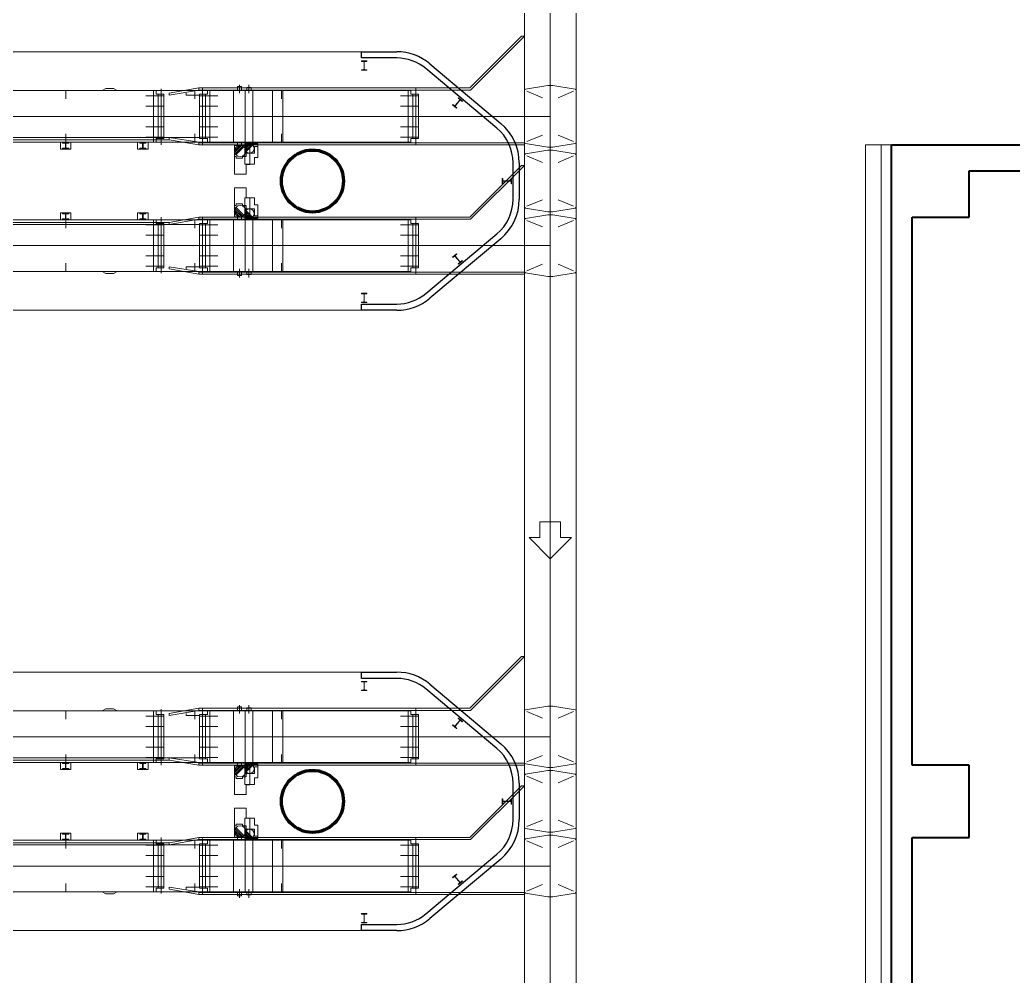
# Model space of a CAD drawing. Header units: metres. Extents: x 1807 to 3745, y 842 to 1968.
# Drawn here: x 3504.34 to 3523.55, y 1280.62 to 1299.12 of the extents above; entities that cross this region are included whole.
import ezdxf

# ---------------------------------------------------------------- set-up
doc = ezdxf.new("R2010")
doc.units = ezdxf.units.M
doc.header["$MEASUREMENT"] = 0
doc.layers.add('Level 1', color=7, linetype='Continuous', lineweight=0)

msp = doc.modelspace()

# ---------------------------------------------------------------- linework, layer by layer
at = {"layer": 'Level 1', "color": 7, "linetype": 'Continuous', "lineweight": 0}
for p, q in [((3514.1, 1265.482), (3514.1, 1396.1)), ((3515.1, 1265.482), (3515.1, 1396.1)), ((3513.043, 1297.8), (3514.043, 1298.8)), ((3513.06, 1297.76), (3514.1, 1298.8)), ((3514.043, 1298.8), (3514.1, 1298.8)), ((3511.63, 1298.5), (3486.27, 1298.5)), ((3513.643, 1297.116), (3512.273, 1298.266)), ((3511.853, 1297.75), (3486.047, 1297.75)), ((3505.228, 1297.75), (3505.228, 1297.59)), ((3506.003, 1297.79), (3505.934, 1297.75)), ((3506.003, 1297.79), (3506.153, 1297.79)), ((3506.223, 1297.75), (3506.153, 1297.79)), ((3506.978, 1297.75), (3506.928, 1297.75)), ((3506.978, 1297.68), (3506.978, 1297.75)), ((3507.228, 1297.7), (3507.803, 1297.8)), ((3507.803, 1297.76), (3507.228, 1297.66)), ((3507.228, 1297.66), (3507.228, 1297.7)), ((3507.559, 1297.7), (3507.559, 1297.66)), ((3507.728, 1297.75), (3507.728, 1297.59)), ((3512, 1297.8), (3507.803, 1297.8)), ((3507.803, 1297.76), (3507.803, 1297.8)), ((3512, 1297.76), (3507.803, 1297.76)), ((3507.968, 1297.75), (3508.018, 1297.75)), ((3507.969, 1297.68), (3507.969, 1297.75)), ((3508.688, 1297.76), (3508.488, 1297.76)), ((3508.548, 1297.83), (3508.548, 1297.76)), ((3508.628, 1297.83), (3508.548, 1297.83)), ((3508.628, 1297.83), (3508.628, 1297.76)), ((3508.847, 1297.76), (3508.697, 1297.76)), ((3508.812, 1297.81), (3508.732, 1297.81)), ((3508.732, 1297.81), (3508.732, 1297.76)), ((3508.812, 1297.81), (3508.812, 1297.76)), ((3509.4, 1297.59), (3509.4, 1297.75)), ((3511.903, 1297.75), (3511.853, 1297.75)), ((3511.903, 1297.68), (3511.903, 1297.75)), ((3512, 1297.8), (3512.72, 1297.8)), ((3512, 1296.7), (3512, 1297.8)), ((3512, 1297.76), (3512.72, 1297.76)), ((3512.72, 1297.8), (3513.043, 1297.8)), ((3512.72, 1297.76), (3513.06, 1297.76)), ((3514.1, 1297.749), (3514.1, 1296.751)), ((3514.55, 1297.845), (3514.121, 1297.774)), ((3514.15, 1297.738), (3514.45, 1297.611)), ((3514.65, 1297.845), (3514.55, 1297.845)), ((3514.65, 1297.845), (3515.079, 1297.774)), ((3515.05, 1297.738), (3514.75, 1297.611)), ((3515.1, 1297.749), (3515.1, 1296.751)), ((3515.1, 1297.749), (3515.1, 1296.751)), ((3507.128, 1297.65), (3506.778, 1297.65)), ((3507.128, 1297.68), (3506.978, 1297.68)), ((3507.128, 1296.82), (3507.128, 1297.68)), ((3507.818, 1297.66), (3507.559, 1297.66)), ((3507.819, 1297.68), (3507.819, 1296.82)), ((3507.819, 1297.68), (3507.969, 1297.68)), ((3507.819, 1297.65), (3508.169, 1297.65)), ((3512.053, 1297.65), (3511.703, 1297.65)), ((3512.053, 1297.68), (3511.903, 1297.68)), ((3512.053, 1296.82), (3512.053, 1297.68)), ((3507.128, 1297.45), (3506.778, 1297.45)), ((3507.819, 1297.45), (3508.169, 1297.45)), ((3512.053, 1297.45), (3511.703, 1297.45)), ((3507.128, 1297.25), (3506.778, 1297.25)), ((3507.819, 1297.25), (3508.169, 1297.25)), ((3512.053, 1297.25), (3511.703, 1297.25)), ((3512.721, 1297.251), (3512.719, 1297.249)), ((3512.721, 1297.249), (3512.719, 1297.251)), ((3514.601, 1297.251), (3514.599, 1297.249)), ((3514.601, 1297.249), (3514.599, 1297.251)), ((3514.599, 1297.251), (3514.601, 1297.249)), ((3514.601, 1297.251), (3514.599, 1297.249)), ((3507.128, 1297.05), (3506.778, 1297.05)), ((3507.819, 1297.05), (3508.169, 1297.05)), ((3512.053, 1297.05), (3511.703, 1297.05)), ((3511.853, 1296.75), (3487.489, 1296.75)), ((3507.818, 1296.84), (3488.228, 1296.84)), ((3507.228, 1296.8), (3488.228, 1296.8)), ((3505.128, 1296.616), (3505.128, 1296.75)), ((3505.128, 1296.75), (3505.328, 1296.75)), ((3505.168, 1296.74), (3505.288, 1296.74)), ((3505.168, 1296.74), (3505.168, 1296.73)), ((3505.188, 1296.75), (3505.188, 1296.74)), ((3505.228, 1296.91), (3505.228, 1296.75)), ((3505.268, 1296.75), (3505.268, 1296.74)), ((3505.288, 1296.74), (3505.288, 1296.73)), ((3505.328, 1296.616), (3505.328, 1296.75)), ((3506.62, 1296.616), (3506.62, 1296.75)), ((3506.62, 1296.75), (3506.82, 1296.75)), ((3506.66, 1296.74), (3506.78, 1296.74)), ((3506.66, 1296.74), (3506.66, 1296.73)), ((3506.68, 1296.75), (3506.68, 1296.74)), ((3506.76, 1296.75), (3506.76, 1296.74)), ((3507.128, 1296.85), (3506.778, 1296.85)), ((3506.78, 1296.74), (3506.78, 1296.73)), ((3506.82, 1296.616), (3506.82, 1296.75)), ((3506.978, 1296.75), (3506.928, 1296.75)), ((3507.128, 1296.82), (3506.978, 1296.82)), ((3506.978, 1296.82), (3506.978, 1296.75)), ((3507.228, 1296.8), (3507.228, 1296.84)), ((3507.228, 1296.84), (3507.803, 1296.75)), ((3507.803, 1296.7), (3507.228, 1296.8)), ((3507.728, 1296.91), (3507.728, 1296.75)), ((3507.803, 1296.7), (3507.803, 1296.75)), ((3512, 1296.74), (3507.803, 1296.74)), ((3507.819, 1296.85), (3508.169, 1296.85)), ((3507.819, 1296.82), (3507.969, 1296.82)), ((3507.968, 1296.75), (3508.018, 1296.75)), ((3507.969, 1296.82), (3507.969, 1296.75)), ((3508.688, 1296.74), (3508.488, 1296.74)), ((3508.548, 1296.74), (3508.548, 1296.69)), ((3508.628, 1296.74), (3508.628, 1296.69)), ((3508.847, 1296.74), (3508.697, 1296.74)), ((3508.732, 1296.74), (3508.732, 1296.72)), ((3508.812, 1296.74), (3508.812, 1296.72)), ((3509.4, 1296.75), (3509.4, 1296.91)), ((3512.053, 1296.85), (3511.703, 1296.85)), ((3511.903, 1296.75), (3511.853, 1296.75)), ((3512.053, 1296.82), (3511.903, 1296.82)), ((3511.903, 1296.82), (3511.903, 1296.75)), ((3512, 1296.74), (3512.72, 1296.74)), ((3512.72, 1296.74), (3514.1, 1296.74)), ((3514.15, 1296.762), (3514.45, 1296.889)), ((3515.05, 1296.762), (3514.75, 1296.889)), ((3505.128, 1296.616), (3505.328, 1296.616)), ((3505.168, 1296.73), (3505.223, 1296.73)), ((3505.168, 1296.636), (3505.168, 1296.626)), ((3505.168, 1296.636), (3505.223, 1296.636)), ((3505.168, 1296.626), (3505.288, 1296.626)), ((3505.223, 1296.73), (3505.223, 1296.636)), ((3505.233, 1296.73), (3505.288, 1296.73)), ((3505.233, 1296.73), (3505.233, 1296.636)), ((3505.233, 1296.636), (3505.288, 1296.636)), ((3505.288, 1296.636), (3505.288, 1296.626)), ((3506.62, 1296.616), (3506.82, 1296.616)), ((3506.66, 1296.73), (3506.715, 1296.73)), ((3506.66, 1296.636), (3506.66, 1296.626)), ((3506.66, 1296.636), (3506.715, 1296.636)), ((3506.66, 1296.626), (3506.78, 1296.626)), ((3506.715, 1296.73), (3506.715, 1296.636)), ((3506.725, 1296.73), (3506.78, 1296.73)), ((3506.725, 1296.73), (3506.725, 1296.636)), ((3506.725, 1296.636), (3506.78, 1296.636)), ((3506.78, 1296.636), (3506.78, 1296.626)), ((3512, 1296.7), (3507.803, 1296.7)), ((3508.492, 1296.69), (3508.492, 1296.472)), ((3508.492, 1296.69), (3508.792, 1296.69)), ((3508.493, 1296.587), (3508.596, 1296.69)), ((3508.496, 1296.554), (3508.628, 1296.687)), ((3508.506, 1296.529), (3508.654, 1296.677)), ((3508.52, 1296.508), (3508.675, 1296.663)), ((3508.692, 1296.72), (3508.692, 1296.538)), ((3508.692, 1296.72), (3508.942, 1296.72)), ((3508.692, 1296.634), (3508.779, 1296.72)), ((3508.695, 1296.607), (3508.805, 1296.717)), ((3508.703, 1296.586), (3508.827, 1296.709)), ((3508.715, 1296.568), (3508.844, 1296.697)), ((3508.72, 1296.63), (3508.792, 1296.63)), ((3508.72, 1296.63), (3508.72, 1296.472)), ((3508.792, 1296.69), (3508.792, 1296.63)), ((3508.882, 1296.67), (3508.942, 1296.67)), ((3508.882, 1296.67), (3508.882, 1296.538)), ((3508.942, 1296.72), (3508.942, 1296.67)), ((3512, 1296.7), (3512.72, 1296.7)), ((3512.72, 1296.7), (3514.1, 1296.7)), ((3514.55, 1296.655), (3514.121, 1296.727)), ((3514.55, 1296.595), (3514.121, 1296.524)), ((3514.65, 1296.655), (3514.55, 1296.655)), ((3514.65, 1296.595), (3514.55, 1296.595)), ((3514.599, 1296.626), (3514.601, 1296.624)), ((3514.601, 1296.626), (3514.599, 1296.624)), ((3514.65, 1296.655), (3515.079, 1296.727)), ((3514.65, 1296.595), (3515.079, 1296.524)), ((3520.7, 1296.7), (3521.2, 1296.7)), ((3520.7, 1261.5), (3520.7, 1296.7)), ((3521, 1258.83), (3521, 1296.7)), ((3508.492, 1296.472), (3508.528, 1296.472)), ((3508.528, 1296.472), (3508.528, 1296.442)), ((3508.528, 1296.442), (3508.649, 1296.442)), ((3508.648, 1296.472), (3508.648, 1296.442)), ((3508.648, 1296.472), (3508.72, 1296.472)), ((3508.692, 1296.538), (3508.882, 1296.538)), ((3514, 1295.65), (3514, 1296.35)), ((3514.1, 1296.499), (3514.1, 1295.501)), ((3514.15, 1296.488), (3514.45, 1296.361)), ((3515.05, 1296.488), (3514.75, 1296.361)), ((3515.1, 1296.499), (3515.1, 1295.501)), ((3515.1, 1296.499), (3515.1, 1295.501)), ((3513.043, 1295.3), (3514.043, 1296.3)), ((3513.06, 1295.26), (3514.1, 1296.3)), ((3514.043, 1296.3), (3514.1, 1296.3)), ((3514.599, 1296.001), (3514.601, 1295.999)), ((3514.601, 1296.001), (3514.599, 1295.999)), ((3514.15, 1295.512), (3514.45, 1295.639)), ((3515.05, 1295.512), (3514.75, 1295.639)), ((3508.492, 1295.528), (3508.528, 1295.528)), ((3508.492, 1295.31), (3508.492, 1295.528)), ((3508.493, 1295.413), (3508.596, 1295.31)), ((3508.496, 1295.446), (3508.628, 1295.313)), ((3508.506, 1295.471), (3508.654, 1295.323)), ((3508.52, 1295.492), (3508.675, 1295.338)), ((3508.528, 1295.558), (3508.649, 1295.558)), ((3508.528, 1295.528), (3508.528, 1295.558)), ((3508.648, 1295.528), (3508.648, 1295.558)), ((3508.648, 1295.528), (3508.72, 1295.528)), ((3508.692, 1295.462), (3508.882, 1295.462)), ((3508.692, 1295.28), (3508.692, 1295.462)), ((3508.695, 1295.393), (3508.805, 1295.283)), ((3508.703, 1295.415), (3508.827, 1295.291)), ((3508.715, 1295.432), (3508.844, 1295.303)), ((3508.72, 1295.37), (3508.72, 1295.528)), ((3508.882, 1295.33), (3508.882, 1295.462)), ((3514.55, 1295.405), (3514.121, 1295.477)), ((3514.65, 1295.405), (3514.55, 1295.405)), ((3514.65, 1295.405), (3515.079, 1295.477)), ((3511.853, 1295.25), (3486.047, 1295.25)), ((3507.228, 1295.2), (3488.228, 1295.2)), ((3505.128, 1295.384), (3505.128, 1295.25)), ((3505.128, 1295.384), (3505.328, 1295.384)), ((3505.128, 1295.25), (3505.328, 1295.25)), ((3505.168, 1295.374), (3505.288, 1295.374)), ((3505.168, 1295.364), (3505.168, 1295.374)), ((3505.168, 1295.364), (3505.223, 1295.364)), ((3505.168, 1295.27), (3505.223, 1295.27)), ((3505.168, 1295.26), (3505.168, 1295.27)), ((3505.168, 1295.26), (3505.288, 1295.26)), ((3505.188, 1295.25), (3505.188, 1295.26)), ((3505.223, 1295.27), (3505.223, 1295.364)), ((3505.228, 1295.09), (3505.228, 1295.25)), ((3505.233, 1295.364), (3505.288, 1295.364)), ((3505.233, 1295.27), (3505.233, 1295.364)), ((3505.233, 1295.27), (3505.288, 1295.27)), ((3505.268, 1295.25), (3505.268, 1295.26)), ((3505.288, 1295.364), (3505.288, 1295.374)), ((3505.288, 1295.26), (3505.288, 1295.27)), ((3505.328, 1295.384), (3505.328, 1295.25)), ((3506.62, 1295.384), (3506.62, 1295.25)), ((3506.62, 1295.384), (3506.82, 1295.384)), ((3506.62, 1295.25), (3506.82, 1295.25)), ((3506.66, 1295.374), (3506.78, 1295.374)), ((3506.66, 1295.364), (3506.66, 1295.374)), ((3506.66, 1295.364), (3506.715, 1295.364)), ((3506.66, 1295.27), (3506.715, 1295.27)), ((3506.66, 1295.26), (3506.66, 1295.27)), ((3506.66, 1295.26), (3506.78, 1295.26)), ((3506.68, 1295.25), (3506.68, 1295.26)), ((3506.715, 1295.27), (3506.715, 1295.364)), ((3506.725, 1295.364), (3506.78, 1295.364)), ((3506.725, 1295.27), (3506.725, 1295.364)), ((3506.725, 1295.27), (3506.78, 1295.27)), ((3506.76, 1295.25), (3506.76, 1295.26)), ((3506.78, 1295.364), (3506.78, 1295.374)), ((3506.78, 1295.26), (3506.78, 1295.27)), ((3506.82, 1295.384), (3506.82, 1295.25)), ((3506.978, 1295.25), (3506.928, 1295.25)), ((3506.978, 1295.18), (3506.978, 1295.25)), ((3507.228, 1295.2), (3507.803, 1295.3)), ((3507.803, 1295.26), (3507.228, 1295.16)), ((3507.228, 1295.16), (3507.228, 1295.2)), ((3507.728, 1295.09), (3507.728, 1295.25)), ((3512, 1295.3), (3507.803, 1295.3)), ((3507.803, 1295.26), (3507.803, 1295.3)), ((3512, 1295.26), (3507.803, 1295.26)), ((3507.968, 1295.25), (3508.018, 1295.25)), ((3507.969, 1295.18), (3507.969, 1295.25)), ((3508.688, 1295.26), (3508.488, 1295.26)), ((3508.492, 1295.31), (3508.792, 1295.31)), ((3508.548, 1295.26), (3508.548, 1295.31)), ((3508.628, 1295.26), (3508.628, 1295.31)), ((3508.692, 1295.367), (3508.779, 1295.28)), ((3508.692, 1295.28), (3508.942, 1295.28)), ((3508.847, 1295.26), (3508.697, 1295.26)), ((3508.72, 1295.37), (3508.792, 1295.37)), ((3508.732, 1295.26), (3508.732, 1295.28)), ((3508.792, 1295.31), (3508.792, 1295.37)), ((3508.812, 1295.26), (3508.812, 1295.28)), ((3508.882, 1295.33), (3508.942, 1295.33)), ((3508.942, 1295.28), (3508.942, 1295.33)), ((3509.4, 1295.09), (3509.4, 1295.25)), ((3511.903, 1295.25), (3511.853, 1295.25)), ((3511.903, 1295.18), (3511.903, 1295.25)), ((3512, 1295.3), (3512.72, 1295.3)), ((3512, 1294.2), (3512, 1295.3)), ((3512, 1295.26), (3512.72, 1295.26)), ((3512.72, 1295.3), (3513.043, 1295.3)), ((3512.72, 1295.26), (3513.06, 1295.26)), ((3514.1, 1295.249), (3514.1, 1294.251)), ((3514.55, 1295.345), (3514.121, 1295.274)), ((3514.15, 1295.238), (3514.45, 1295.111)), ((3514.65, 1295.345), (3514.55, 1295.345)), ((3514.599, 1295.376), (3514.601, 1295.374)), ((3514.601, 1295.376), (3514.599, 1295.374)), ((3514.65, 1295.345), (3515.079, 1295.274)), ((3515.05, 1295.238), (3514.75, 1295.111)), ((3515.1, 1295.249), (3515.1, 1294.251)), ((3515.1, 1295.249), (3515.1, 1294.251)), ((3507.818, 1295.16), (3488.228, 1295.16)), ((3507.128, 1295.15), (3506.778, 1295.15)), ((3507.128, 1295.18), (3506.978, 1295.18)), ((3507.128, 1295.18), (3507.128, 1294.32)), ((3507.819, 1294.32), (3507.819, 1295.18)), ((3507.819, 1295.18), (3507.969, 1295.18)), ((3507.819, 1295.15), (3508.169, 1295.15)), ((3512.053, 1295.15), (3511.703, 1295.15)), ((3512.053, 1295.18), (3511.903, 1295.18)), ((3512.053, 1295.18), (3512.053, 1294.32)), ((3507.128, 1294.95), (3506.778, 1294.95)), ((3507.819, 1294.95), (3508.169, 1294.95)), ((3512.053, 1294.95), (3511.703, 1294.95)), ((3512.273, 1293.734), (3513.643, 1294.884)), ((3507.128, 1294.75), (3506.778, 1294.75)), ((3507.819, 1294.75), (3508.169, 1294.75)), ((3512.053, 1294.75), (3511.703, 1294.75)), ((3512.721, 1294.751), (3512.719, 1294.749)), ((3512.721, 1294.749), (3512.719, 1294.751)), ((3514.601, 1294.751), (3514.599, 1294.749)), ((3514.601, 1294.749), (3514.599, 1294.751)), ((3514.599, 1294.751), (3514.601, 1294.749)), ((3514.601, 1294.751), (3514.599, 1294.749)), ((3507.128, 1294.55), (3506.778, 1294.55)), ((3507.819, 1294.55), (3508.169, 1294.55)), ((3512.053, 1294.55), (3511.703, 1294.55)), ((3511.853, 1294.25), (3486.047, 1294.25)), ((3505.228, 1294.25), (3505.228, 1294.41)), ((3506.003, 1294.21), (3505.934, 1294.25)), ((3506.223, 1294.25), (3506.153, 1294.21)), ((3507.128, 1294.35), (3506.778, 1294.35)), ((3506.978, 1294.25), (3506.928, 1294.25)), ((3507.128, 1294.32), (3506.978, 1294.32)), ((3506.978, 1294.32), (3506.978, 1294.25)), ((3507.228, 1294.3), (3507.228, 1294.34)), ((3507.228, 1294.34), (3507.803, 1294.25)), ((3507.803, 1294.2), (3507.228, 1294.3)), ((3507.559, 1294.3), (3507.559, 1294.34)), ((3507.818, 1294.34), (3507.559, 1294.34)), ((3507.728, 1294.25), (3507.728, 1294.41)), ((3507.803, 1294.2), (3507.803, 1294.25)), ((3512, 1294.24), (3507.803, 1294.24)), ((3507.819, 1294.35), (3508.169, 1294.35)), ((3507.819, 1294.32), (3507.969, 1294.32)), ((3507.968, 1294.25), (3508.018, 1294.25)), ((3507.969, 1294.32), (3507.969, 1294.25)), ((3508.688, 1294.24), (3508.488, 1294.24)), ((3508.548, 1294.17), (3508.548, 1294.24)), ((3508.628, 1294.17), (3508.628, 1294.24)), ((3508.847, 1294.24), (3508.697, 1294.24)), ((3508.732, 1294.19), (3508.732, 1294.24)), ((3508.812, 1294.19), (3508.812, 1294.24)), ((3509.4, 1294.25), (3509.4, 1294.41)), ((3512.053, 1294.35), (3511.703, 1294.35)), ((3511.903, 1294.25), (3511.853, 1294.25)), ((3512.053, 1294.32), (3511.903, 1294.32)), ((3511.903, 1294.32), (3511.903, 1294.25)), ((3512, 1294.24), (3512.72, 1294.24)), ((3512.72, 1294.24), (3514.1, 1294.24)), ((3514.15, 1294.262), (3514.45, 1294.389)), ((3515.05, 1294.262), (3514.75, 1294.389)), ((3506.003, 1294.21), (3506.153, 1294.21)), ((3512, 1294.2), (3507.803, 1294.2)), ((3508.628, 1294.17), (3508.548, 1294.17)), ((3508.812, 1294.19), (3508.732, 1294.19)), ((3512, 1294.2), (3512.72, 1294.2)), ((3512.72, 1294.2), (3514.1, 1294.2)), ((3514.55, 1294.155), (3514.121, 1294.227)), ((3514.65, 1294.155), (3514.55, 1294.155)), ((3514.599, 1294.126), (3514.601, 1294.124)), ((3514.601, 1294.126), (3514.599, 1294.124)), ((3514.65, 1294.155), (3515.079, 1294.227)), ((3486.27, 1293.5), (3511.63, 1293.5)), ((3514.4, 1289.405), (3514.8, 1289.405)), ((3514.4, 1289.405), (3514.4, 1289.105)), ((3514.8, 1289.405), (3514.8, 1289.105)), ((3514.19, 1289.105), (3514.6, 1288.695)), ((3514.19, 1289.105), (3514.4, 1289.105)), ((3514.599, 1289.051), (3514.601, 1289.049)), ((3514.601, 1289.051), (3514.599, 1289.049)), ((3515.01, 1289.105), (3514.6, 1288.695)), ((3514.8, 1289.105), (3515.01, 1289.105)), ((3514.599, 1288.696), (3514.601, 1288.694)), ((3514.601, 1288.696), (3514.599, 1288.694)), ((3513.043, 1285.8), (3514.043, 1286.8)), ((3513.06, 1285.76), (3514.1, 1286.8)), ((3514.043, 1286.8), (3514.1, 1286.8)), ((3511.63, 1286.5), (3486.27, 1286.5)), ((3513.643, 1285.116), (3512.273, 1286.266)), ((3506.003, 1285.79), (3505.934, 1285.75)), ((3506.003, 1285.79), (3506.153, 1285.79)), ((3506.223, 1285.75), (3506.153, 1285.79)), ((3507.228, 1285.7), (3507.803, 1285.8)), ((3512, 1285.8), (3507.803, 1285.8)), ((3507.803, 1285.76), (3507.803, 1285.8)), ((3508.548, 1285.83), (3508.548, 1285.76)), ((3508.628, 1285.83), (3508.548, 1285.83)), ((3508.628, 1285.83), (3508.628, 1285.76)), ((3508.812, 1285.81), (3508.732, 1285.81)), ((3508.732, 1285.81), (3508.732, 1285.76)), ((3508.812, 1285.81), (3508.812, 1285.76)), ((3512, 1285.8), (3512.72, 1285.8)), ((3512, 1284.7), (3512, 1285.8)), ((3512.72, 1285.8), (3513.043, 1285.8)), ((3514.55, 1285.845), (3514.121, 1285.774)), ((3514.65, 1285.845), (3514.55, 1285.845)), ((3514.65, 1285.845), (3515.079, 1285.774)), ((3511.853, 1285.75), (3486.047, 1285.75)), ((3505.228, 1285.75), (3505.228, 1285.59)), ((3507.128, 1285.65), (3506.778, 1285.65)), ((3506.978, 1285.75), (3506.928, 1285.75)), ((3506.978, 1285.68), (3506.978, 1285.75)), ((3507.128, 1285.68), (3506.978, 1285.68)), ((3507.128, 1284.82), (3507.128, 1285.68)), ((3507.803, 1285.76), (3507.228, 1285.66)), ((3507.228, 1285.66), (3507.228, 1285.7)), ((3507.559, 1285.7), (3507.559, 1285.66)), ((3507.818, 1285.66), (3507.559, 1285.66)), ((3507.728, 1285.75), (3507.728, 1285.59)), ((3512, 1285.76), (3507.803, 1285.76)), ((3507.819, 1285.68), (3507.819, 1284.82)), ((3507.819, 1285.68), (3507.969, 1285.68)), ((3507.819, 1285.65), (3508.169, 1285.65)), ((3507.968, 1285.75), (3508.018, 1285.75)), ((3507.969, 1285.68), (3507.969, 1285.75)), ((3508.688, 1285.76), (3508.488, 1285.76)), ((3508.847, 1285.76), (3508.697, 1285.76)), ((3509.4, 1285.59), (3509.4, 1285.75)), ((3512.053, 1285.65), (3511.703, 1285.65)), ((3511.903, 1285.75), (3511.853, 1285.75)), ((3511.903, 1285.68), (3511.903, 1285.75)), ((3512.053, 1285.68), (3511.903, 1285.68)), ((3512, 1285.76), (3512.72, 1285.76)), ((3512.053, 1284.82), (3512.053, 1285.68)), ((3512.72, 1285.76), (3513.06, 1285.76)), ((3514.1, 1285.749), (3514.1, 1284.751)), ((3514.15, 1285.738), (3514.45, 1285.611)), ((3515.05, 1285.738), (3514.75, 1285.611)), ((3515.1, 1285.749), (3515.1, 1284.751)), ((3515.1, 1285.749), (3515.1, 1284.751)), ((3507.128, 1285.45), (3506.778, 1285.45)), ((3507.819, 1285.45), (3508.169, 1285.45)), ((3512.053, 1285.45), (3511.703, 1285.45)), ((3507.128, 1285.25), (3506.778, 1285.25)), ((3507.819, 1285.25), (3508.169, 1285.25)), ((3512.053, 1285.25), (3511.703, 1285.25)), ((3512.721, 1285.251), (3512.719, 1285.249)), ((3512.721, 1285.249), (3512.719, 1285.251)), ((3514.601, 1285.251), (3514.599, 1285.249)), ((3514.601, 1285.249), (3514.599, 1285.251)), ((3514.599, 1285.251), (3514.601, 1285.249)), ((3514.601, 1285.251), (3514.599, 1285.249)), ((3507.128, 1285.05), (3506.778, 1285.05)), ((3507.819, 1285.05), (3508.169, 1285.05)), ((3512.053, 1285.05), (3511.703, 1285.05)), ((3507.818, 1284.84), (3488.228, 1284.84)), ((3505.228, 1284.91), (3505.228, 1284.75)), ((3507.128, 1284.85), (3506.778, 1284.85)), ((3507.228, 1284.8), (3507.228, 1284.84)), ((3507.228, 1284.84), (3507.803, 1284.75)), ((3507.728, 1284.91), (3507.728, 1284.75)), ((3507.819, 1284.85), (3508.169, 1284.85)), ((3509.4, 1284.75), (3509.4, 1284.91)), ((3512.053, 1284.85), (3511.703, 1284.85)), ((3514.15, 1284.762), (3514.45, 1284.889)), ((3515.05, 1284.762), (3514.75, 1284.889)), ((3511.853, 1284.75), (3487.489, 1284.75)), ((3507.228, 1284.8), (3488.228, 1284.8)), ((3505.128, 1284.616), (3505.128, 1284.75)), ((3505.128, 1284.75), (3505.328, 1284.75)), ((3505.168, 1284.74), (3505.288, 1284.74)), ((3505.168, 1284.74), (3505.168, 1284.73)), ((3505.168, 1284.73), (3505.223, 1284.73)), ((3505.168, 1284.636), (3505.168, 1284.626)), ((3505.168, 1284.636), (3505.223, 1284.636)), ((3505.188, 1284.75), (3505.188, 1284.74)), ((3505.223, 1284.73), (3505.223, 1284.636)), ((3505.233, 1284.73), (3505.288, 1284.73)), ((3505.233, 1284.73), (3505.233, 1284.636)), ((3505.233, 1284.636), (3505.288, 1284.636)), ((3505.268, 1284.75), (3505.268, 1284.74)), ((3505.288, 1284.74), (3505.288, 1284.73)), ((3505.288, 1284.636), (3505.288, 1284.626)), ((3505.328, 1284.616), (3505.328, 1284.75)), ((3506.62, 1284.616), (3506.62, 1284.75)), ((3506.62, 1284.75), (3506.82, 1284.75)), ((3506.66, 1284.74), (3506.78, 1284.74)), ((3506.66, 1284.74), (3506.66, 1284.73)), ((3506.66, 1284.73), (3506.715, 1284.73)), ((3506.66, 1284.636), (3506.66, 1284.626)), ((3506.66, 1284.636), (3506.715, 1284.636)), ((3506.68, 1284.75), (3506.68, 1284.74)), ((3506.715, 1284.73), (3506.715, 1284.636)), ((3506.725, 1284.73), (3506.78, 1284.73)), ((3506.725, 1284.73), (3506.725, 1284.636)), ((3506.725, 1284.636), (3506.78, 1284.636)), ((3506.76, 1284.75), (3506.76, 1284.74)), ((3506.78, 1284.74), (3506.78, 1284.73)), ((3506.78, 1284.636), (3506.78, 1284.626)), ((3506.82, 1284.616), (3506.82, 1284.75)), ((3506.978, 1284.75), (3506.928, 1284.75)), ((3507.128, 1284.82), (3506.978, 1284.82)), ((3506.978, 1284.82), (3506.978, 1284.75)), ((3507.803, 1284.7), (3507.228, 1284.8)), ((3507.803, 1284.7), (3507.803, 1284.75)), ((3512, 1284.74), (3507.803, 1284.74)), ((3512, 1284.7), (3507.803, 1284.7)), ((3507.819, 1284.82), (3507.969, 1284.82)), ((3507.968, 1284.75), (3508.018, 1284.75)), ((3507.969, 1284.82), (3507.969, 1284.75)), ((3508.688, 1284.74), (3508.488, 1284.74)), ((3508.492, 1284.69), (3508.492, 1284.472)), ((3508.492, 1284.69), (3508.792, 1284.69)), ((3508.493, 1284.587), (3508.596, 1284.69)), ((3508.496, 1284.554), (3508.628, 1284.687)), ((3508.506, 1284.529), (3508.654, 1284.677)), ((3508.52, 1284.508), (3508.675, 1284.663)), ((3508.548, 1284.74), (3508.548, 1284.69)), ((3508.628, 1284.74), (3508.628, 1284.69)), ((3508.692, 1284.72), (3508.692, 1284.538)), ((3508.692, 1284.72), (3508.942, 1284.72)), ((3508.692, 1284.634), (3508.779, 1284.72)), ((3508.695, 1284.607), (3508.805, 1284.717)), ((3508.847, 1284.74), (3508.697, 1284.74)), ((3508.703, 1284.586), (3508.827, 1284.709)), ((3508.715, 1284.568), (3508.844, 1284.697)), ((3508.72, 1284.63), (3508.792, 1284.63)), ((3508.72, 1284.63), (3508.72, 1284.472)), ((3508.732, 1284.74), (3508.732, 1284.72)), ((3508.792, 1284.69), (3508.792, 1284.63)), ((3508.812, 1284.74), (3508.812, 1284.72)), ((3508.882, 1284.67), (3508.942, 1284.67)), ((3508.882, 1284.67), (3508.882, 1284.538)), ((3508.942, 1284.72), (3508.942, 1284.67)), ((3511.903, 1284.75), (3511.853, 1284.75)), ((3512.053, 1284.82), (3511.903, 1284.82)), ((3511.903, 1284.82), (3511.903, 1284.75)), ((3512, 1284.74), (3512.72, 1284.74)), ((3512, 1284.7), (3512.72, 1284.7)), ((3512.72, 1284.74), (3514.1, 1284.74)), ((3512.72, 1284.7), (3514.1, 1284.7)), ((3514.55, 1284.655), (3514.121, 1284.727)), ((3514.65, 1284.655), (3514.55, 1284.655)), ((3514.65, 1284.655), (3515.079, 1284.727)), ((3505.128, 1284.616), (3505.328, 1284.616)), ((3505.168, 1284.626), (3505.288, 1284.626)), ((3506.62, 1284.616), (3506.82, 1284.616)), ((3506.66, 1284.626), (3506.78, 1284.626)), ((3508.492, 1284.472), (3508.528, 1284.472)), ((3508.528, 1284.472), (3508.528, 1284.442)), ((3508.528, 1284.442), (3508.649, 1284.442)), ((3508.648, 1284.472), (3508.648, 1284.442)), ((3508.648, 1284.472), (3508.72, 1284.472)), ((3508.692, 1284.538), (3508.882, 1284.538)), ((3514.1, 1284.499), (3514.1, 1283.501)), ((3514.55, 1284.595), (3514.121, 1284.524)), ((3514.15, 1284.488), (3514.45, 1284.361)), ((3514.65, 1284.595), (3514.55, 1284.595)), ((3514.599, 1284.626), (3514.601, 1284.624)), ((3514.601, 1284.626), (3514.599, 1284.624)), ((3514.65, 1284.595), (3515.079, 1284.524)), ((3515.05, 1284.488), (3514.75, 1284.361)), ((3515.1, 1284.499), (3515.1, 1283.501)), ((3515.1, 1284.499), (3515.1, 1283.501)), ((3513.043, 1283.3), (3514.043, 1284.3)), ((3513.06, 1283.26), (3514.1, 1284.3)), ((3514, 1283.65), (3514, 1284.35)), ((3514.043, 1284.3), (3514.1, 1284.3)), ((3514.599, 1284.001), (3514.601, 1283.999)), ((3514.601, 1284.001), (3514.599, 1283.999)), ((3508.492, 1283.528), (3508.528, 1283.528)), ((3508.492, 1283.31), (3508.492, 1283.528)), ((3508.52, 1283.492), (3508.675, 1283.338)), ((3508.528, 1283.558), (3508.649, 1283.558)), ((3508.528, 1283.528), (3508.528, 1283.558)), ((3508.648, 1283.528), (3508.648, 1283.558)), ((3508.648, 1283.528), (3508.72, 1283.528)), ((3508.72, 1283.37), (3508.72, 1283.528)), ((3514.55, 1283.405), (3514.121, 1283.477)), ((3514.15, 1283.512), (3514.45, 1283.639)), ((3514.65, 1283.405), (3515.079, 1283.477)), ((3515.05, 1283.512), (3514.75, 1283.639)), ((3505.128, 1283.384), (3505.128, 1283.25)), ((3505.128, 1283.384), (3505.328, 1283.384)), ((3505.168, 1283.374), (3505.288, 1283.374)), ((3505.168, 1283.364), (3505.168, 1283.374)), ((3505.168, 1283.364), (3505.223, 1283.364)), ((3505.223, 1283.27), (3505.223, 1283.364)), ((3505.233, 1283.364), (3505.288, 1283.364)), ((3505.233, 1283.27), (3505.233, 1283.364)), ((3505.288, 1283.364), (3505.288, 1283.374)), ((3505.328, 1283.384), (3505.328, 1283.25)), ((3506.62, 1283.384), (3506.62, 1283.25)), ((3506.62, 1283.384), (3506.82, 1283.384)), ((3506.66, 1283.374), (3506.78, 1283.374)), ((3506.66, 1283.364), (3506.66, 1283.374)), ((3506.66, 1283.364), (3506.715, 1283.364)), ((3506.715, 1283.27), (3506.715, 1283.364)), ((3506.725, 1283.364), (3506.78, 1283.364)), ((3506.725, 1283.27), (3506.725, 1283.364)), ((3506.78, 1283.364), (3506.78, 1283.374)), ((3506.82, 1283.384), (3506.82, 1283.25)), ((3507.228, 1283.2), (3507.803, 1283.3)), ((3512, 1283.3), (3507.803, 1283.3)), ((3507.803, 1283.26), (3507.803, 1283.3)), ((3508.492, 1283.31), (3508.792, 1283.31)), ((3508.493, 1283.413), (3508.596, 1283.31)), ((3508.496, 1283.446), (3508.628, 1283.313)), ((3508.506, 1283.471), (3508.654, 1283.323)), ((3508.548, 1283.26), (3508.548, 1283.31)), ((3508.628, 1283.26), (3508.628, 1283.31)), ((3508.692, 1283.462), (3508.882, 1283.462)), ((3508.692, 1283.28), (3508.692, 1283.462)), ((3508.692, 1283.367), (3508.779, 1283.28)), ((3508.695, 1283.393), (3508.805, 1283.283)), ((3508.703, 1283.415), (3508.827, 1283.291)), ((3508.715, 1283.432), (3508.844, 1283.303)), ((3508.72, 1283.37), (3508.792, 1283.37)), ((3508.792, 1283.31), (3508.792, 1283.37)), ((3508.882, 1283.33), (3508.882, 1283.462)), ((3508.882, 1283.33), (3508.942, 1283.33)), ((3508.942, 1283.28), (3508.942, 1283.33)), ((3512, 1283.3), (3512.72, 1283.3)), ((3512, 1282.2), (3512, 1283.3)), ((3512.72, 1283.3), (3513.043, 1283.3)), ((3514.55, 1283.345), (3514.121, 1283.274)), ((3514.65, 1283.405), (3514.55, 1283.405)), ((3514.65, 1283.345), (3514.55, 1283.345)), ((3514.599, 1283.376), (3514.601, 1283.374)), ((3514.601, 1283.376), (3514.599, 1283.374)), ((3514.65, 1283.345), (3515.079, 1283.274)), ((3511.853, 1283.25), (3486.047, 1283.25)), ((3507.228, 1283.2), (3488.228, 1283.2)), ((3507.818, 1283.16), (3488.228, 1283.16)), ((3505.128, 1283.25), (3505.328, 1283.25)), ((3505.168, 1283.27), (3505.223, 1283.27)), ((3505.168, 1283.26), (3505.168, 1283.27)), ((3505.168, 1283.26), (3505.288, 1283.26)), ((3505.188, 1283.25), (3505.188, 1283.26)), ((3505.228, 1283.09), (3505.228, 1283.25)), ((3505.233, 1283.27), (3505.288, 1283.27)), ((3505.268, 1283.25), (3505.268, 1283.26)), ((3505.288, 1283.26), (3505.288, 1283.27)), ((3506.62, 1283.25), (3506.82, 1283.25)), ((3506.66, 1283.27), (3506.715, 1283.27)), ((3506.66, 1283.26), (3506.66, 1283.27)), ((3506.66, 1283.26), (3506.78, 1283.26)), ((3506.68, 1283.25), (3506.68, 1283.26)), ((3506.725, 1283.27), (3506.78, 1283.27)), ((3506.76, 1283.25), (3506.76, 1283.26)), ((3507.128, 1283.15), (3506.778, 1283.15)), ((3506.78, 1283.26), (3506.78, 1283.27)), ((3506.978, 1283.25), (3506.928, 1283.25)), ((3506.978, 1283.18), (3506.978, 1283.25)), ((3507.128, 1283.18), (3506.978, 1283.18)), ((3507.128, 1283.18), (3507.128, 1282.32)), ((3507.803, 1283.26), (3507.228, 1283.16)), ((3507.228, 1283.16), (3507.228, 1283.2)), ((3507.728, 1283.09), (3507.728, 1283.25)), ((3512, 1283.26), (3507.803, 1283.26)), ((3507.819, 1282.32), (3507.819, 1283.18)), ((3507.819, 1283.18), (3507.969, 1283.18)), ((3507.819, 1283.15), (3508.169, 1283.15)), ((3507.968, 1283.25), (3508.018, 1283.25)), ((3507.969, 1283.18), (3507.969, 1283.25)), ((3508.688, 1283.26), (3508.488, 1283.26)), ((3508.692, 1283.28), (3508.942, 1283.28)), ((3508.847, 1283.26), (3508.697, 1283.26)), ((3508.732, 1283.26), (3508.732, 1283.28)), ((3508.812, 1283.26), (3508.812, 1283.28)), ((3509.4, 1283.09), (3509.4, 1283.25)), ((3512.053, 1283.15), (3511.703, 1283.15)), ((3511.903, 1283.25), (3511.853, 1283.25)), ((3511.903, 1283.18), (3511.903, 1283.25)), ((3512.053, 1283.18), (3511.903, 1283.18)), ((3512, 1283.26), (3512.72, 1283.26)), ((3512.053, 1283.18), (3512.053, 1282.32)), ((3512.72, 1283.26), (3513.06, 1283.26)), ((3514.1, 1283.249), (3514.1, 1282.251)), ((3514.15, 1283.238), (3514.45, 1283.111)), ((3515.05, 1283.238), (3514.75, 1283.111)), ((3515.1, 1283.249), (3515.1, 1282.251)), ((3515.1, 1283.249), (3515.1, 1282.251)), ((3507.128, 1282.95), (3506.778, 1282.95)), ((3507.819, 1282.95), (3508.169, 1282.95)), ((3512.053, 1282.95), (3511.703, 1282.95)), ((3507.128, 1282.75), (3506.778, 1282.75)), ((3507.819, 1282.75), (3508.169, 1282.75)), ((3512.053, 1282.75), (3511.703, 1282.75)), ((3512.273, 1281.734), (3513.643, 1282.884)), ((3512.721, 1282.751), (3512.719, 1282.749)), ((3512.721, 1282.749), (3512.719, 1282.751)), ((3514.601, 1282.751), (3514.599, 1282.749)), ((3514.601, 1282.749), (3514.599, 1282.751)), ((3514.599, 1282.751), (3514.601, 1282.749)), ((3514.601, 1282.751), (3514.599, 1282.749)), ((3507.128, 1282.55), (3506.778, 1282.55)), ((3507.819, 1282.55), (3508.169, 1282.55)), ((3512.053, 1282.55), (3511.703, 1282.55)), ((3505.228, 1282.25), (3505.228, 1282.41)), ((3507.128, 1282.35), (3506.778, 1282.35)), ((3507.228, 1282.3), (3507.228, 1282.34)), ((3507.228, 1282.34), (3507.803, 1282.25)), ((3507.559, 1282.3), (3507.559, 1282.34)), ((3507.818, 1282.34), (3507.559, 1282.34)), ((3507.728, 1282.25), (3507.728, 1282.41)), ((3507.819, 1282.35), (3508.169, 1282.35)), ((3509.4, 1282.25), (3509.4, 1282.41)), ((3512.053, 1282.35), (3511.703, 1282.35)), ((3514.15, 1282.262), (3514.45, 1282.389)), ((3515.05, 1282.262), (3514.75, 1282.389)), ((3511.853, 1282.25), (3486.047, 1282.25)), ((3506.003, 1282.21), (3505.934, 1282.25)), ((3506.003, 1282.21), (3506.153, 1282.21)), ((3506.223, 1282.25), (3506.153, 1282.21)), ((3506.978, 1282.25), (3506.928, 1282.25)), ((3507.128, 1282.32), (3506.978, 1282.32)), ((3506.978, 1282.32), (3506.978, 1282.25)), ((3507.803, 1282.2), (3507.228, 1282.3)), ((3507.803, 1282.2), (3507.803, 1282.25)), ((3512, 1282.24), (3507.803, 1282.24)), ((3512, 1282.2), (3507.803, 1282.2)), ((3507.819, 1282.32), (3507.969, 1282.32)), ((3507.968, 1282.25), (3508.018, 1282.25)), ((3507.969, 1282.32), (3507.969, 1282.25)), ((3508.688, 1282.24), (3508.488, 1282.24)), ((3508.548, 1282.17), (3508.548, 1282.24)), ((3508.628, 1282.17), (3508.548, 1282.17)), ((3508.628, 1282.17), (3508.628, 1282.24)), ((3508.847, 1282.24), (3508.697, 1282.24)), ((3508.732, 1282.19), (3508.732, 1282.24)), ((3508.812, 1282.19), (3508.732, 1282.19)), ((3508.812, 1282.19), (3508.812, 1282.24)), ((3511.903, 1282.25), (3511.853, 1282.25)), ((3512.053, 1282.32), (3511.903, 1282.32)), ((3511.903, 1282.32), (3511.903, 1282.25)), ((3512, 1282.24), (3512.72, 1282.24)), ((3512, 1282.2), (3512.72, 1282.2)), ((3512.72, 1282.24), (3514.1, 1282.24)), ((3512.72, 1282.2), (3514.1, 1282.2)), ((3514.55, 1282.155), (3514.121, 1282.227)), ((3514.65, 1282.155), (3514.55, 1282.155)), ((3514.65, 1282.155), (3515.079, 1282.227)), ((3514.599, 1282.126), (3514.601, 1282.124)), ((3514.601, 1282.126), (3514.599, 1282.124)), ((3486.27, 1281.5), (3511.63, 1281.5))]:
    msp.add_line(p, q, dxfattribs=at)
at = {"layer": 'Level 1', "color": 7, "linetype": 'Continuous', "lineweight": 0, "ltscale": 4}
for p, q in [((3514.6, 1265.482), (3514.6, 1396.1)), ((3506.928, 1296.75), (3506.928, 1297.75)), ((3507.073, 1296.7), (3507.073, 1297.785)), ((3507.874, 1297.8), (3507.874, 1296.715)), ((3508.019, 1297.75), (3508.019, 1296.75)), ((3508.475, 1297.75), (3508.475, 1296.75)), ((3508.588, 1297.7), (3508.588, 1297.864)), ((3508.697, 1297.75), (3508.697, 1296.75)), ((3508.701, 1297.75), (3508.701, 1296.75)), ((3508.772, 1297.7), (3508.772, 1297.864)), ((3508.847, 1297.75), (3508.847, 1296.75)), ((3509.228, 1296.75), (3509.228, 1297.75)), ((3509.428, 1296.75), (3509.428, 1297.75)), ((3511.853, 1296.75), (3511.853, 1297.75)), ((3511.998, 1296.7), (3511.998, 1297.785)), ((3507.018, 1296.82), (3507.018, 1297.68)), ((3507.929, 1297.68), (3507.929, 1296.82)), ((3511.943, 1296.82), (3511.943, 1297.68)), ((3485.18, 1297.25), (3512.72, 1297.25)), ((3514.6, 1297.25), (3512.72, 1297.25)), ((3508.792, 1296.63), (3508.792, 1296.322)), ((3508.942, 1296.67), (3508.942, 1296.458)), ((3508.492, 1296.134), (3508.492, 1296.472)), ((3508.692, 1296.326), (3508.692, 1296.538)), ((3508.882, 1296.458), (3508.882, 1296.326)), ((3508.882, 1296.458), (3508.942, 1296.458)), ((3508.882, 1296.326), (3508.692, 1296.326)), ((3508.72, 1296.322), (3508.792, 1296.322)), ((3508.72, 1296.322), (3508.72, 1296.134)), ((3508.72, 1296.134), (3508.492, 1296.134)), ((3508.492, 1295.866), (3508.492, 1295.528)), ((3508.72, 1295.866), (3508.492, 1295.866)), ((3508.72, 1295.678), (3508.72, 1295.866)), ((3508.692, 1295.674), (3508.692, 1295.462)), ((3508.882, 1295.674), (3508.692, 1295.674)), ((3508.72, 1295.678), (3508.792, 1295.678)), ((3508.792, 1295.37), (3508.792, 1295.678)), ((3508.882, 1295.542), (3508.882, 1295.674)), ((3508.882, 1295.542), (3508.942, 1295.542)), ((3508.942, 1295.33), (3508.942, 1295.542)), ((3506.928, 1295.25), (3506.928, 1294.25)), ((3507.073, 1295.3), (3507.073, 1294.215)), ((3507.874, 1294.2), (3507.874, 1295.285)), ((3508.019, 1294.25), (3508.019, 1295.25)), ((3508.475, 1294.25), (3508.475, 1295.25)), ((3508.697, 1294.25), (3508.697, 1295.25)), ((3508.701, 1294.25), (3508.701, 1295.25)), ((3508.847, 1294.25), (3508.847, 1295.25)), ((3509.228, 1294.25), (3509.228, 1295.25)), ((3509.428, 1294.25), (3509.428, 1295.25)), ((3511.853, 1295.25), (3511.853, 1294.25)), ((3511.998, 1295.3), (3511.998, 1294.215)), ((3507.018, 1295.18), (3507.018, 1294.32)), ((3507.929, 1294.32), (3507.929, 1295.18)), ((3511.943, 1295.18), (3511.943, 1294.32)), ((3485.18, 1294.75), (3512.72, 1294.75)), ((3514.6, 1294.75), (3512.72, 1294.75)), ((3508.588, 1294.3), (3508.588, 1294.136)), ((3508.772, 1294.3), (3508.772, 1294.136)), ((3507.073, 1284.7), (3507.073, 1285.785)), ((3507.874, 1285.8), (3507.874, 1284.715)), ((3508.588, 1285.7), (3508.588, 1285.864)), ((3508.772, 1285.7), (3508.772, 1285.864)), ((3511.998, 1284.7), (3511.998, 1285.785)), ((3506.928, 1284.75), (3506.928, 1285.75)), ((3507.018, 1284.82), (3507.018, 1285.68)), ((3507.929, 1285.68), (3507.929, 1284.82)), ((3508.019, 1285.75), (3508.019, 1284.75)), ((3508.475, 1285.75), (3508.475, 1284.75)), ((3508.697, 1285.75), (3508.697, 1284.75)), ((3508.701, 1285.75), (3508.701, 1284.75)), ((3508.847, 1285.75), (3508.847, 1284.75)), ((3509.228, 1284.75), (3509.228, 1285.75)), ((3509.428, 1284.75), (3509.428, 1285.75)), ((3511.853, 1284.75), (3511.853, 1285.75)), ((3511.943, 1284.82), (3511.943, 1285.68)), ((3485.18, 1285.25), (3512.72, 1285.25)), ((3514.6, 1285.25), (3512.72, 1285.25)), ((3508.792, 1284.63), (3508.792, 1284.322)), ((3508.942, 1284.67), (3508.942, 1284.458)), ((3508.492, 1284.134), (3508.492, 1284.472)), ((3508.692, 1284.326), (3508.692, 1284.538)), ((3508.882, 1284.458), (3508.882, 1284.326)), ((3508.882, 1284.458), (3508.942, 1284.458)), ((3508.882, 1284.326), (3508.692, 1284.326)), ((3508.72, 1284.322), (3508.792, 1284.322)), ((3508.72, 1284.322), (3508.72, 1284.134)), ((3508.72, 1284.134), (3508.492, 1284.134)), ((3508.492, 1283.866), (3508.492, 1283.528)), ((3508.72, 1283.866), (3508.492, 1283.866)), ((3508.72, 1283.678), (3508.72, 1283.866)), ((3508.692, 1283.674), (3508.692, 1283.462)), ((3508.882, 1283.674), (3508.692, 1283.674)), ((3508.72, 1283.678), (3508.792, 1283.678)), ((3508.792, 1283.37), (3508.792, 1283.678)), ((3508.882, 1283.542), (3508.882, 1283.674)), ((3508.882, 1283.542), (3508.942, 1283.542)), ((3508.942, 1283.33), (3508.942, 1283.542)), ((3507.073, 1283.3), (3507.073, 1282.215)), ((3507.874, 1282.2), (3507.874, 1283.285)), ((3511.998, 1283.3), (3511.998, 1282.215)), ((3506.928, 1283.25), (3506.928, 1282.25)), ((3507.018, 1283.18), (3507.018, 1282.32)), ((3507.929, 1282.32), (3507.929, 1283.18)), ((3508.019, 1282.25), (3508.019, 1283.25)), ((3508.475, 1282.25), (3508.475, 1283.25)), ((3508.697, 1282.25), (3508.697, 1283.25)), ((3508.701, 1282.25), (3508.701, 1283.25)), ((3508.847, 1282.25), (3508.847, 1283.25)), ((3509.228, 1282.25), (3509.228, 1283.25)), ((3509.428, 1282.25), (3509.428, 1283.25)), ((3511.853, 1283.25), (3511.853, 1282.25)), ((3511.943, 1283.18), (3511.943, 1282.32)), ((3485.18, 1282.75), (3512.72, 1282.75)), ((3514.6, 1282.75), (3512.72, 1282.75)), ((3508.588, 1282.3), (3508.588, 1282.136)), ((3508.772, 1282.3), (3508.772, 1282.136))]:
    msp.add_line(p, q, dxfattribs=at)
at = {"layer": 'Level 1', "color": 7, "linetype": 'Continuous', "lineweight": 30}
for p, q in [((3510.95, 1298.38), (3510.95, 1298.5)), ((3510.95, 1298.5), (3511.63, 1298.5)), ((3511.63, 1298.38), (3510.95, 1298.38)), ((3513.566, 1297.024), (3512.196, 1298.174)), ((3512.273, 1298.266), (3513.643, 1297.116)), ((3513.88, 1295.65), (3513.88, 1296.35)), ((3514, 1296.35), (3514, 1295.65)), ((3512.196, 1293.826), (3513.566, 1294.976)), ((3513.643, 1294.884), (3512.273, 1293.734)), ((3510.95, 1293.62), (3511.63, 1293.62)), ((3510.95, 1293.5), (3510.95, 1293.62)), ((3511.63, 1293.5), (3510.95, 1293.5)), ((3510.95, 1286.38), (3510.95, 1286.5)), ((3510.95, 1286.5), (3511.63, 1286.5)), ((3511.63, 1286.38), (3510.95, 1286.38)), ((3513.566, 1285.024), (3512.196, 1286.174)), ((3512.273, 1286.266), (3513.643, 1285.116)), ((3513.88, 1283.65), (3513.88, 1284.35)), ((3514, 1284.35), (3514, 1283.65)), ((3512.196, 1281.826), (3513.566, 1282.976)), ((3513.643, 1282.884), (3512.273, 1281.734)), ((3510.95, 1281.62), (3511.63, 1281.62)), ((3510.95, 1281.5), (3510.95, 1281.62)), ((3511.63, 1281.5), (3510.95, 1281.5))]:
    msp.add_line(p, q, dxfattribs=at)
at = {"layer": 'Level 1', "color": 7, "linetype": 'Continuous', "lineweight": 13}
for p, q in [((3511.051, 1298.322), (3510.95, 1298.322)), ((3510.95, 1298.322), (3510.95, 1298.314)), ((3510.95, 1298.314), (3510.991, 1298.314)), ((3510.998, 1298.307), (3510.998, 1298.16)), ((3511.003, 1298.16), (3511.003, 1298.307)), ((3511.011, 1298.314), (3511.051, 1298.314)), ((3511.051, 1298.314), (3511.051, 1298.322)), ((3510.991, 1298.152), (3510.95, 1298.152)), ((3510.95, 1298.152), (3510.95, 1298.144)), ((3510.95, 1298.144), (3511.051, 1298.144)), ((3511.051, 1298.152), (3511.011, 1298.152)), ((3511.051, 1298.144), (3511.051, 1298.152)), ((3512.755, 1297.453), (3512.85, 1297.566)), ((3512.853, 1297.563), (3512.759, 1297.45)), ((3512.817, 1297.603), (3512.823, 1297.609)), ((3512.849, 1297.576), (3512.817, 1297.603)), ((3512.823, 1297.609), (3512.9, 1297.543)), ((3512.895, 1297.537), (3512.864, 1297.564)), ((3512.9, 1297.543), (3512.895, 1297.537)), ((3512.708, 1297.472), (3512.713, 1297.479)), ((3512.786, 1297.407), (3512.708, 1297.472)), ((3512.713, 1297.479), (3512.745, 1297.452)), ((3512.76, 1297.439), (3512.791, 1297.413)), ((3512.791, 1297.413), (3512.786, 1297.407)), ((3513.68, 1296.051), (3513.672, 1296.051)), ((3513.672, 1296.051), (3513.672, 1295.949)), ((3513.68, 1296.01), (3513.68, 1296.051)), ((3513.68, 1295.949), (3513.68, 1295.99)), ((3513.834, 1296.002), (3513.688, 1296.002)), ((3513.688, 1295.998), (3513.834, 1295.998)), ((3513.85, 1296.051), (3513.842, 1296.051)), ((3513.842, 1296.051), (3513.842, 1296.01)), ((3513.842, 1295.99), (3513.842, 1295.949)), ((3513.85, 1295.949), (3513.85, 1296.051)), ((3513.672, 1295.949), (3513.68, 1295.949)), ((3513.842, 1295.949), (3513.85, 1295.949)), ((3512.786, 1294.593), (3512.708, 1294.528)), ((3512.708, 1294.528), (3512.713, 1294.521)), ((3512.713, 1294.521), (3512.745, 1294.548)), ((3512.755, 1294.547), (3512.85, 1294.434)), ((3512.853, 1294.437), (3512.759, 1294.55)), ((3512.76, 1294.561), (3512.791, 1294.587)), ((3512.791, 1294.587), (3512.786, 1294.593)), ((3512.823, 1294.391), (3512.9, 1294.457)), ((3512.895, 1294.463), (3512.864, 1294.436)), ((3512.9, 1294.457), (3512.895, 1294.463)), ((3512.849, 1294.424), (3512.817, 1294.397)), ((3512.817, 1294.397), (3512.823, 1294.391)), ((3511.051, 1293.828), (3510.95, 1293.828)), ((3510.95, 1293.828), (3510.95, 1293.82)), ((3510.95, 1293.82), (3510.991, 1293.82)), ((3510.991, 1293.658), (3510.95, 1293.658)), ((3510.95, 1293.658), (3510.95, 1293.65)), ((3510.998, 1293.812), (3510.998, 1293.666)), ((3511.003, 1293.666), (3511.003, 1293.812)), ((3511.01, 1293.82), (3511.051, 1293.82)), ((3511.051, 1293.658), (3511.01, 1293.658)), ((3511.051, 1293.82), (3511.051, 1293.828)), ((3511.051, 1293.65), (3511.051, 1293.658)), ((3510.95, 1293.65), (3511.051, 1293.65)), ((3511.051, 1286.322), (3510.95, 1286.322)), ((3510.95, 1286.322), (3510.95, 1286.314)), ((3510.95, 1286.314), (3510.991, 1286.314)), ((3510.998, 1286.307), (3510.998, 1286.16)), ((3511.003, 1286.16), (3511.003, 1286.307)), ((3511.011, 1286.314), (3511.051, 1286.314)), ((3511.051, 1286.314), (3511.051, 1286.322)), ((3510.991, 1286.152), (3510.95, 1286.152)), ((3510.95, 1286.152), (3510.95, 1286.144)), ((3510.95, 1286.144), (3511.051, 1286.144)), ((3511.051, 1286.152), (3511.011, 1286.152)), ((3511.051, 1286.144), (3511.051, 1286.152)), ((3512.817, 1285.603), (3512.823, 1285.609)), ((3512.849, 1285.576), (3512.817, 1285.603)), ((3512.823, 1285.609), (3512.9, 1285.543)), ((3512.708, 1285.472), (3512.713, 1285.479)), ((3512.786, 1285.407), (3512.708, 1285.472)), ((3512.713, 1285.479), (3512.745, 1285.452)), ((3512.755, 1285.453), (3512.85, 1285.566)), ((3512.853, 1285.563), (3512.759, 1285.45)), ((3512.76, 1285.439), (3512.791, 1285.413)), ((3512.791, 1285.413), (3512.786, 1285.407)), ((3512.895, 1285.537), (3512.864, 1285.564)), ((3512.9, 1285.543), (3512.895, 1285.537)), ((3513.68, 1284.051), (3513.672, 1284.051)), ((3513.672, 1284.051), (3513.672, 1283.949)), ((3513.672, 1283.949), (3513.68, 1283.949)), ((3513.68, 1284.01), (3513.68, 1284.051)), ((3513.68, 1283.949), (3513.68, 1283.99)), ((3513.834, 1284.002), (3513.688, 1284.002)), ((3513.688, 1283.998), (3513.834, 1283.998)), ((3513.85, 1284.051), (3513.842, 1284.051)), ((3513.842, 1284.051), (3513.842, 1284.01)), ((3513.842, 1283.99), (3513.842, 1283.949)), ((3513.842, 1283.949), (3513.85, 1283.949)), ((3513.85, 1283.949), (3513.85, 1284.051)), ((3512.786, 1282.593), (3512.708, 1282.528)), ((3512.708, 1282.528), (3512.713, 1282.521)), ((3512.713, 1282.521), (3512.745, 1282.548)), ((3512.755, 1282.547), (3512.85, 1282.434)), ((3512.853, 1282.437), (3512.759, 1282.55)), ((3512.76, 1282.561), (3512.791, 1282.587)), ((3512.791, 1282.587), (3512.786, 1282.593)), ((3512.849, 1282.424), (3512.817, 1282.397)), ((3512.817, 1282.397), (3512.823, 1282.391)), ((3512.823, 1282.391), (3512.9, 1282.457)), ((3512.895, 1282.463), (3512.864, 1282.436)), ((3512.9, 1282.457), (3512.895, 1282.463)), ((3511.051, 1281.828), (3510.95, 1281.828)), ((3510.95, 1281.828), (3510.95, 1281.82)), ((3510.95, 1281.82), (3510.991, 1281.82)), ((3510.998, 1281.812), (3510.998, 1281.666)), ((3511.003, 1281.666), (3511.003, 1281.812)), ((3511.01, 1281.82), (3511.051, 1281.82)), ((3511.051, 1281.82), (3511.051, 1281.828)), ((3510.991, 1281.658), (3510.95, 1281.658)), ((3510.95, 1281.658), (3510.95, 1281.65)), ((3510.95, 1281.65), (3511.051, 1281.65)), ((3511.051, 1281.658), (3511.01, 1281.658)), ((3511.051, 1281.65), (3511.051, 1281.658))]:
    msp.add_line(p, q, dxfattribs=at)
at = {"layer": 'Level 1', "color": 7, "linetype": 'Continuous', "lineweight": 40}
for p, q in [((3521.2, 1258.83), (3521.2, 1296.7)), ((3521.2, 1296.7), (3561.7, 1296.7)), ((3522.7, 1296.2), (3533.3, 1296.2)), ((3522.7, 1295.3), (3522.7, 1296.2)), ((3521.6, 1284.7), (3521.6, 1295.3)), ((3521.6, 1295.3), (3522.7, 1295.3)), ((3522.7, 1284.7), (3521.6, 1284.7)), ((3522.7, 1283.3), (3522.7, 1284.7)), ((3521.6, 1272.7), (3521.6, 1283.3)), ((3521.6, 1283.3), (3522.7, 1283.3))]:
    msp.add_line(p, q, dxfattribs=at)
at = {"layer": 'Level 1', "color": 7, "linetype": 'Continuous', "lineweight": 0}
for centre, radius in [((3508.602, 1296.581), 0.109), ((3508.783, 1296.629), 0.091), ((3508.602, 1295.419), 0.109), ((3508.783, 1295.371), 0.091), ((3508.602, 1284.581), 0.109), ((3508.783, 1284.629), 0.091), ((3508.602, 1283.419), 0.109), ((3508.783, 1283.371), 0.091)]:
    msp.add_circle(centre, radius, dxfattribs=at)
at = {"layer": 'Level 1', "color": 7, "linetype": 'Continuous', "lineweight": 70}
for centre in [(3510, 1296), (3510, 1284)]:
    msp.add_circle(centre, 0.6, dxfattribs=at)
at = {"layer": 'Level 1', "color": 7, "linetype": 'Continuous', "lineweight": 0}
for centre, radius, start, end in [((3511.63, 1297.5), 1, 49.9899, 90), ((3514.125, 1297.749), 0.025, 99.4624, 180), ((3515.075, 1297.749), 0.025, 360, 80.5376), ((3513, 1296.35), 1, 0, 49.9895), ((3514.125, 1296.751), 0.025, 180, 260.5378), ((3515.075, 1296.751), 0.025, 279.4622, 360), ((3514.125, 1296.499), 0.025, 99.4624, 180), ((3515.075, 1296.499), 0.025, 360, 80.5376), ((3513, 1295.65), 1, 310.0101, 0), ((3514.125, 1295.501), 0.025, 180, 260.5378), ((3515.075, 1295.501), 0.025, 279.4622, 360), ((3514.125, 1295.249), 0.025, 99.4624, 180), ((3515.075, 1295.249), 0.025, 360, 80.5376), ((3514.125, 1294.251), 0.025, 180, 260.5378), ((3515.075, 1294.251), 0.025, 279.4622, 360), ((3511.63, 1294.5), 1, 270, 310.0105), ((3511.63, 1285.5), 1, 49.9899, 90), ((3514.125, 1285.749), 0.025, 99.4624, 180), ((3515.075, 1285.749), 0.025, 360, 80.5376), ((3513, 1284.35), 1, 0, 49.9895), ((3514.125, 1284.751), 0.025, 180, 260.5378), ((3515.075, 1284.751), 0.025, 279.4622, 360), ((3514.125, 1284.499), 0.025, 99.4624, 180), ((3515.075, 1284.499), 0.025, 360, 80.5376), ((3513, 1283.65), 1, 310.0101, 0), ((3514.125, 1283.501), 0.025, 180, 260.5378), ((3515.075, 1283.501), 0.025, 279.4622, 360), ((3514.125, 1283.249), 0.025, 99.4624, 180), ((3515.075, 1283.249), 0.025, 360, 80.5376), ((3514.125, 1282.251), 0.025, 180, 260.5378), ((3515.075, 1282.251), 0.025, 279.4622, 360), ((3511.63, 1282.5), 1, 270, 310.0105)]:
    msp.add_arc(centre, radius, start, end, dxfattribs=at)
at = {"layer": 'Level 1', "color": 7, "linetype": 'Continuous', "lineweight": 30}
for centre, radius, start, end in [((3511.63, 1297.5), 1, 49.9904, 89.9997), ((3511.63, 1297.5), 0.88, 49.9904, 89.9997), ((3513, 1296.35), 1, 0.0008, 49.9895), ((3513, 1296.35), 0.88, 0.0008, 49.9895), ((3513, 1295.65), 0.88, 310.0099, 0.0011), ((3513, 1295.65), 1, 310.0099, 0.0011), ((3511.63, 1294.5), 0.88, 270.0009, 310.0096), ((3511.63, 1294.5), 1, 270.0009, 310.0096), ((3511.63, 1285.5), 1, 49.9904, 89.9997), ((3511.63, 1285.5), 0.88, 49.9904, 89.9997), ((3513, 1284.35), 0.88, 0.0008, 49.9895), ((3513, 1284.35), 1, 0.0008, 49.9895), ((3513, 1283.65), 0.88, 310.0099, 0.0011), ((3513, 1283.65), 1, 310.0099, 0.0011), ((3511.63, 1282.5), 0.88, 270.0009, 310.0096), ((3511.63, 1282.5), 1, 270.0009, 310.0096)]:
    msp.add_arc(centre, radius, start, end, dxfattribs=at)
at = {"layer": 'Level 1', "color": 7, "linetype": 'Continuous', "lineweight": 13}
for centre, start, end in [((3510.991, 1298.307), 0, 90), ((3511.011, 1298.307), 90, 180), ((3510.991, 1298.16), 270, 0), ((3511.011, 1298.16), 180, 270), ((3512.844, 1297.571), 320, 50), ((3512.859, 1297.558), 50, 140), ((3512.75, 1297.458), 230, 320), ((3512.765, 1297.445), 140, 230), ((3513.688, 1296.01), 180, 270), ((3513.688, 1295.99), 90, 180), ((3513.834, 1296.01), 270, 0), ((3513.834, 1295.99), 0, 90), ((3512.75, 1294.542), 40, 130), ((3512.765, 1294.555), 130, 220), ((3512.844, 1294.429), 310, 40), ((3512.859, 1294.442), 220, 310), ((3510.991, 1293.812), 0, 90), ((3510.991, 1293.666), 270, 0), ((3511.01, 1293.812), 90, 180), ((3511.01, 1293.666), 180, 270), ((3510.991, 1286.307), 0, 90), ((3511.011, 1286.307), 90, 180), ((3510.991, 1286.16), 270, 0), ((3511.011, 1286.16), 180, 270), ((3512.75, 1285.458), 230, 320), ((3512.765, 1285.445), 140, 230), ((3512.844, 1285.571), 320, 50), ((3512.859, 1285.558), 50, 140), ((3513.688, 1284.01), 180, 270), ((3513.688, 1283.99), 90, 180), ((3513.834, 1284.01), 270, 0), ((3513.834, 1283.99), 0, 90), ((3512.75, 1282.542), 40, 130), ((3512.765, 1282.555), 130, 220), ((3512.844, 1282.429), 310, 40), ((3512.859, 1282.442), 220, 310), ((3510.991, 1281.812), 0, 90), ((3511.01, 1281.812), 90, 180), ((3510.991, 1281.666), 270, 0), ((3511.01, 1281.666), 180, 270)]:
    msp.add_arc(centre, 0.0076, start, end, dxfattribs=at)

doc.saveas('drawing.dxf')
